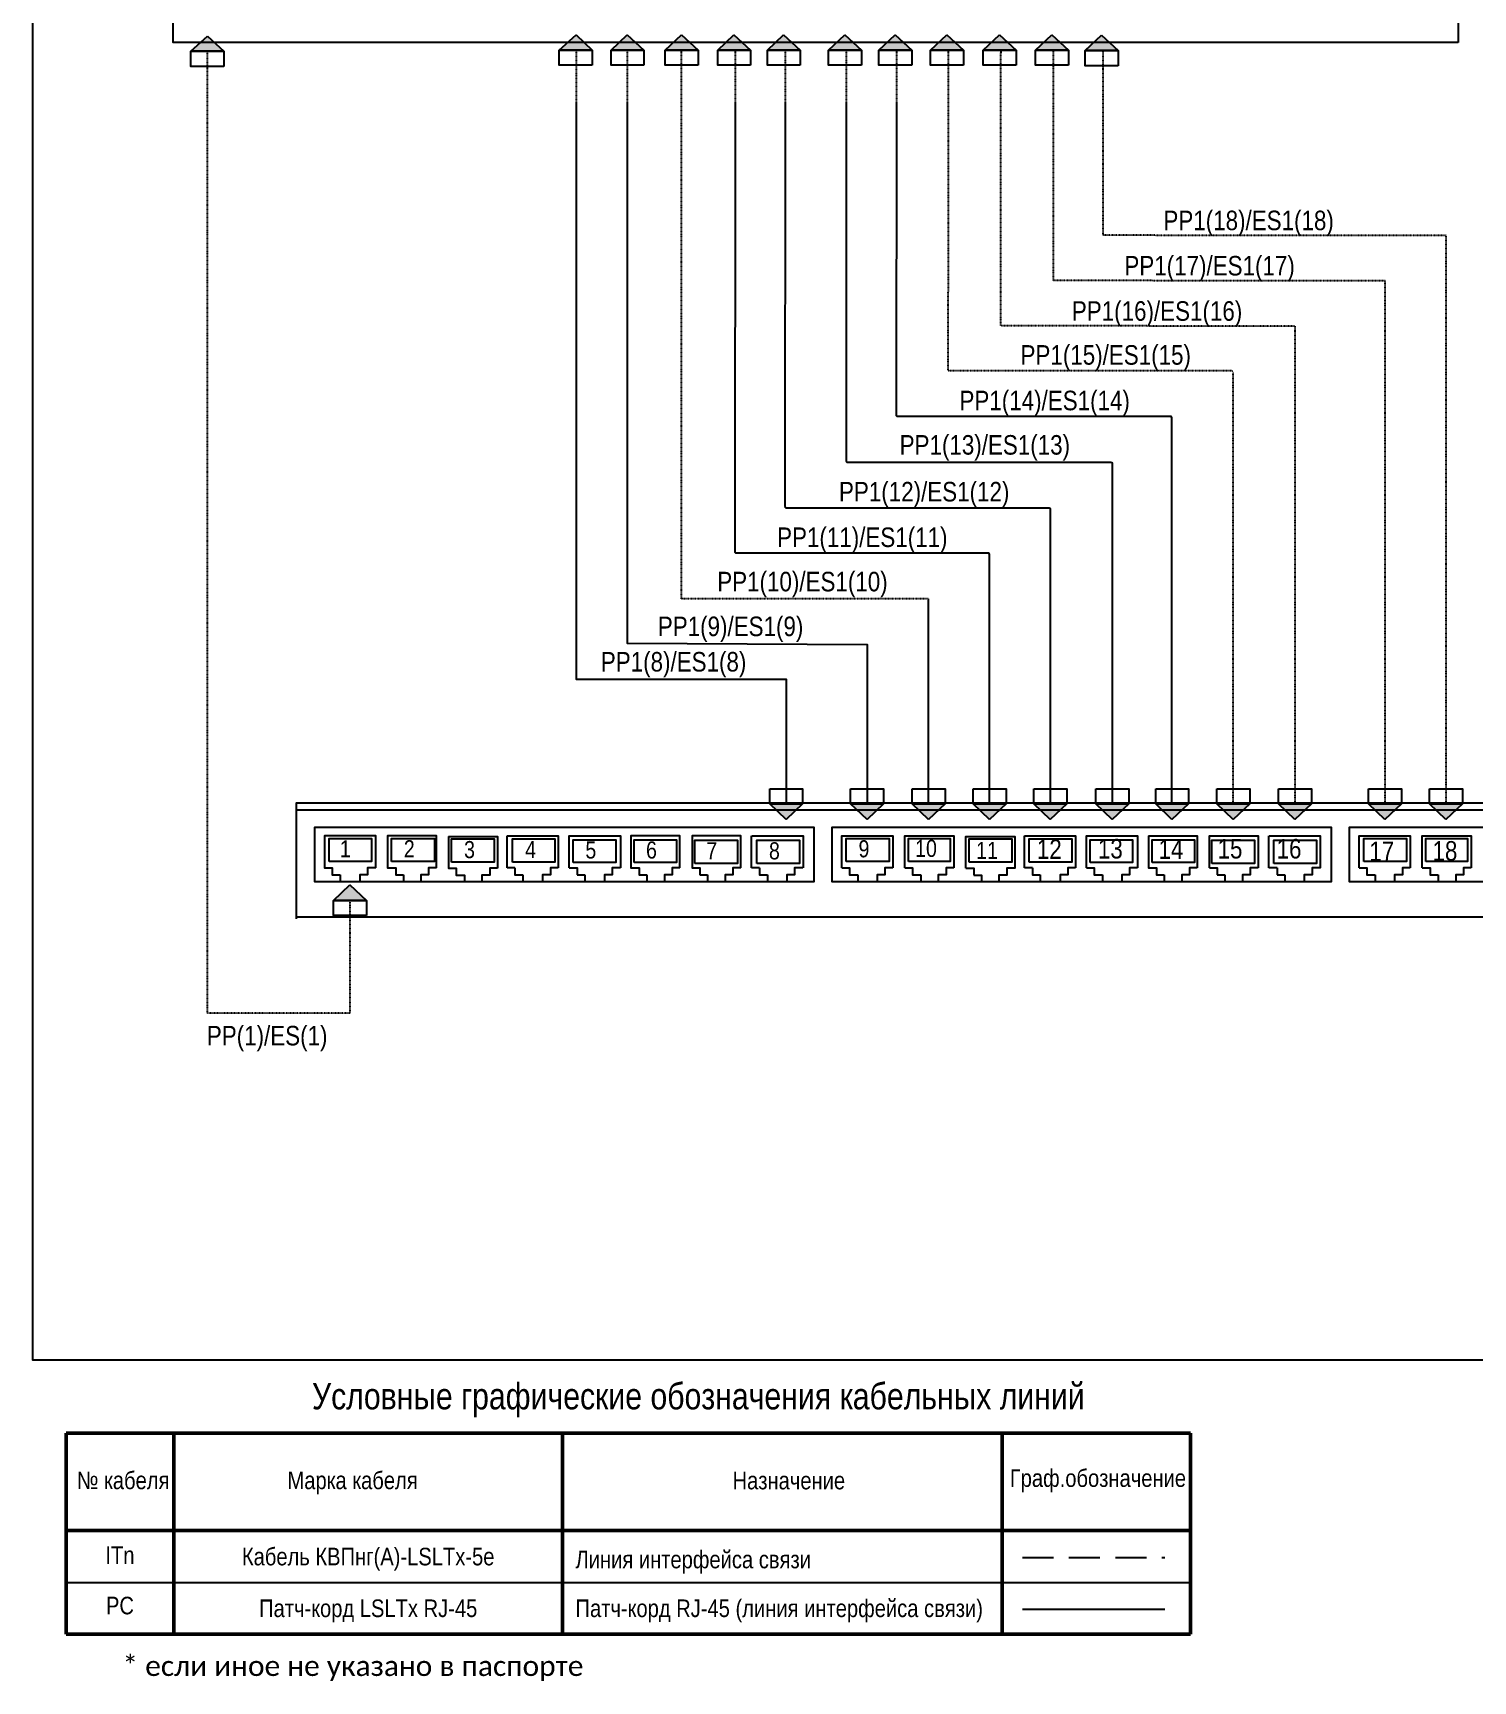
# Model space of a CAD drawing. Header units: millimetres. Extents: x -695119 to 412940, y -249585 to 622758.
# Drawn here: x -394393 to -335434, y -15906 to 51589 of the extents above; entities that cross this region are included whole.
import ezdxf
from ezdxf.enums import TextEntityAlignment as Align

# ---------------------------------------------------------------- set-up
doc = ezdxf.new("R2010")
doc.units = ezdxf.units.MM
doc.linetypes.add('DASHED', pattern=[19.05, 12.7, -6.35])
doc.linetypes.add('PDF_IMPORT', pattern=[1, 0.8, -0.2])
for name, color, linetype, lineweight in [('1.АПС_текст', 7, 'Continuous', 15), ('PDF _Геометрия', 8, 'Continuous', 9), ('АПС', 255, 'Continuous', 30)]:
    doc.layers.add(name, color=color, linetype=linetype, lineweight=lineweight)
doc.layers.add('_19D-Телекоммуникационные шкафы', color=7, linetype='Continuous')
doc.layers.add('PDF _Текст', color=7, linetype='Continuous')
doc.layers.add('PDF _Сплошная заливка', color=7, linetype='Continuous', true_color=0xffffff)
doc.styles.add('Arial Narrow МОЙ', font='ARIALN.TTF', dxfattribs={"height": 2.5})
doc.styles.add('ISO 2.5', font='isocpeur.ttf', dxfattribs={"height": 250})

msp = doc.modelspace()

# ---------------------------------------------------------------- hatches: boundary and pattern name
at = {"layer": 'PDF _Сплошная заливка', "transparency": 33554559}
for points in [[(-386576.149, 50847.585), (-387242.816, 51464.252), (-387926.149, 50847.585)], [(-371492.816, 50880.92), (-372159.483, 51514.253), (-372842.816, 50880.92)], [(-369376.149, 50880.92), (-370059.483, 51514.253), (-370726.149, 50880.92)], [(-367159.483, 50880.92), (-367842.816, 51514.253), (-368509.483, 50880.92)], [(-365009.483, 50880.92), (-365692.816, 51514.253), (-366359.483, 50880.92)], [(-362976.151, 50880.92), (-363659.484, 51514.253), (-364326.151, 50880.92)], [(-360476.151, 50880.92), (-361159.484, 51514.253), (-361826.151, 50880.92)], [(-358409.483, 50880.92), (-359092.816, 51514.253), (-359759.483, 50880.92)], [(-356292.816, 50880.92), (-356976.149, 51514.253), (-357642.816, 50880.92)], [(-354142.816, 50880.92), (-354826.149, 51514.253), (-355492.816, 50880.92)], [(-351992.816, 50880.917), (-352676.149, 51514.251), (-353342.816, 50880.917)], [(-349959.484, 50864.255), (-350642.817, 51497.588), (-351309.484, 50864.255)], [(-362892.816, 20012.538), (-364226.149, 20012.538), (-363559.483, 19379.204)], [(-359576.149, 20012.538), (-360926.149, 20012.538), (-360242.816, 19379.204)], [(-357042.816, 20012.538), (-358392.816, 20012.538), (-357726.149, 19379.204)], [(-354542.816, 20012.538), (-355892.816, 20012.538), (-355226.149, 19379.204)], [(-352059.485, 20012.536), (-353409.485, 20012.536), (-352742.819, 19379.203)], [(-349526.151, 20012.538), (-350876.151, 20012.538), (-350209.484, 19379.204)], [(-347076.148, 20012.538), (-348426.148, 20012.538), (-347759.481, 19379.204)], [(-344576.148, 20012.538), (-345926.148, 20012.538), (-345259.481, 19379.204)], [(-342042.816, 20012.538), (-343392.816, 20012.538), (-342726.149, 19379.204)], [(-338359.483, 20012.538), (-339709.483, 20012.538), (-339042.816, 19379.204)], [(-335859.483, 20012.536), (-337209.483, 20012.536), (-336542.816, 19379.203)], [(-380742.816, 16062.538), (-381426.149, 16695.871), (-382092.816, 16062.538)]]:
    msp.add_hatch(color=256, dxfattribs=at).paths.add_polyline_path(points)

# ---------------------------------------------------------------- linework, layer by layer
at = {"lineweight": 50, "ltscale": 20}
for p, q in [((-393029.13, -9741.184), (-393029.13, -5760.246)), ((-393029.13, -5760.246), (-346997.328, -5760.246)), ((-388630.498, -9741.184), (-388630.498, -5760.246)), ((-372706.746, -9741.184), (-372706.746, -5760.246)), ((-354706.096, -13987.518), (-354706.096, -5760.246)), ((-346997.328, -5760.246), (-346997.328, -13987.518)), ((-393029.13, -13987.518), (-393029.13, -9741.184)), ((-393029.13, -9741.184), (-346997.328, -9741.184)), ((-388630.498, -13987.518), (-388630.498, -9741.184)), ((-372706.746, -13987.518), (-372706.746, -9741.184)), ((-393029.13, -13987.518), (-346997.328, -13987.518))]:
    msp.add_line(p, q, dxfattribs=at)
at = {"ltscale": 20}
for p, q in [((-393029.13, -9741.184), (-346997.328, -9741.184)), ((-383322.581, -9741.184), (-388630.498, -9741.184)), ((-393029.13, -11864.351), (-346997.328, -11864.351))]:
    msp.add_line(p, q, dxfattribs=at)
at = {"color": 5, "ltscale": 20}
for points in [[(-372159.483, 48744.156), (-372159.483, 25129.204), (-363559.483, 25129.204), (-363559.483, 20012.539)], [(-370059.483, 48744.156), (-370059.483, 26595.871), (-360242.817, 26545.871), (-360242.816, 20012.538)], [(-357726.149, 20012.538), (-357726.149, 28412.539)], [(-353884.973, -12968.581), (-348051.471, -12968.581)]]:
    msp.add_lwpolyline(points, dxfattribs=at)
for points in [[(-355226.149, 20012.538), (-355226.149, 30229.209, 0.414213562), (-355276.149, 30279.209), (-365591.092, 30279.209, -0.41447698), (-365641.092, 30329.254), (-365628.071, 48744.156)], [(-363594.739, 48744.156), (-363606.082, 32195.923, 0.41447698), (-363556.082, 32145.878), (-352792.819, 32145.878, -0.414213562), (-352742.819, 32095.878), (-352742.819, 20012.536)], [(-361094.739, 48744.156), (-361104.403, 34062.593, 0.41447698), (-361054.403, 34012.548), (-350259.484, 34012.548, -0.414213562), (-350209.484, 33962.548), (-350209.484, 20012.538)], [(-347759.481, 20012.538), (-347759.481, 35829.218, 0.414213562), (-347809.481, 35879.218), (-358986.056, 35879.218, -0.41447698), (-359036.056, 35929.263), (-359028.071, 48744.156)]]:
    msp.add_lwpolyline(points, format="xyb", dxfattribs=at)
msp.add_lwpolyline([(-364226.149, 20629.204), (-362892.816, 20629.204), (-362892.816, 20012.538), (-364226.149, 20012.538)], close=True, dxfattribs=at)
at = {"layer": '_19D-Телекоммуникационные шкафы', "color": 5, "linetype": 'DASHED', "ltscale": 100}
msp.add_lwpolyline([(-353884.973, -10845.414), (-348051.471, -10845.414)], dxfattribs=at)
at = {"layer": 'PDF _Геометрия', "color": 7, "lineweight": 25}
msp.add_lwpolyline([(-303773.075, 48744.156), (-303773.075, -2770.796), (-394392.83, -2770.796), (-394392.83, 48744.156), (-394392.83, 56614.252), (-303773.075, 56614.252)], close=True, dxfattribs=at)
at = {"layer": 'PDF _Геометрия', "lineweight": 25}
for points in [[(-336039.683, 51197.584), (-388656.35, 51197.584), (-388656.35, 55164.251), (-336039.683, 55164.251)], [(-382259.483, 17662.539), (-382259.483, 18595.872), (-380526.149, 18595.872), (-380526.149, 17662.539)], [(-379709.483, 17662.539), (-379709.483, 18595.872), (-377959.483, 18595.872), (-377959.483, 17662.539)], [(-377259.483, 17629.204), (-377259.483, 18579.204), (-375509.483, 18579.204), (-375509.483, 17629.204)], [(-374759.481, 17629.204), (-374759.481, 18579.204), (-373026.148, 18579.204), (-373026.148, 17629.204)], [(-372276.148, 17612.538), (-372276.148, 18545.871), (-370526.148, 18545.871), (-370526.148, 17612.538)], [(-369776.151, 17612.538), (-369776.151, 18545.871), (-368042.817, 18545.871), (-368042.817, 17612.538)], [(-367292.817, 17579.206), (-367292.817, 18529.206), (-365542.817, 18529.206), (-365542.817, 17579.206)], [(-364759.483, 17579.206), (-364759.483, 18529.206), (-363009.483, 18529.206), (-363009.483, 17579.206)], [(-361092.816, 17662.539), (-361092.816, 18595.872), (-359342.816, 18595.872), (-359342.816, 17662.539)], [(-358542.816, 17662.539), (-358542.816, 18595.872), (-356842.816, 18595.872), (-356842.816, 17662.539)], [(-356059.483, 17629.204), (-356059.483, 18579.204), (-354309.483, 18579.204), (-354309.483, 17629.204)], [(-353609.481, 17629.204), (-353609.481, 18579.204), (-351859.481, 18579.204), (-351859.481, 17629.204)], [(-351109.484, 17612.538), (-351109.484, 18545.871), (-349376.151, 18545.871), (-349376.151, 17612.538)], [(-348576.152, 17612.538), (-348576.152, 18545.871), (-346842.819, 18545.871), (-346842.819, 17612.538)], [(-346126.151, 17579.206), (-346126.151, 18529.206), (-344376.151, 18529.206), (-344376.151, 17579.206)], [(-343592.819, 17579.206), (-343592.819, 18529.206), (-341842.819, 18529.206), (-341842.819, 17579.206)], [(-339909.483, 17662.539), (-339909.483, 18595.872), (-338159.483, 18595.872), (-338159.483, 17662.539)], [(-337359.483, 17662.539), (-337359.483, 18595.872), (-335659.483, 18595.872), (-335659.483, 17662.539)]]:
    msp.add_lwpolyline(points, close=True, dxfattribs=at)
at = {"layer": 'PDF _Геометрия', "color": 5, "lineweight": 25}
for points in [[(-387242.816, 51464.253), (-386576.149, 50847.587), (-387926.149, 50847.587)], [(-372159.483, 51514.252), (-371492.816, 50880.919), (-372842.816, 50880.919)], [(-370059.483, 51514.252), (-369376.149, 50880.919), (-370726.149, 50880.919)], [(-367842.816, 51514.252), (-367159.483, 50880.919), (-368509.483, 50880.919)], [(-365692.816, 51514.252), (-365009.483, 50880.919), (-366359.483, 50880.919)], [(-363659.484, 51514.252), (-362976.151, 50880.919), (-364326.151, 50880.919)], [(-361159.484, 51514.252), (-360476.151, 50880.919), (-361826.151, 50880.919)], [(-359092.816, 51514.252), (-358409.483, 50880.919), (-359759.483, 50880.919)], [(-356976.149, 51514.252), (-356292.816, 50880.919), (-357642.816, 50880.919)], [(-354826.149, 51514.252), (-354142.816, 50880.919), (-355492.816, 50880.919)], [(-352676.149, 51514.249), (-351992.816, 50880.916), (-353342.816, 50880.916)], [(-350642.817, 51497.587), (-349959.484, 50864.253), (-351309.484, 50864.253)], [(-386576.149, 50214.252), (-387926.149, 50214.252), (-387926.149, 50847.585), (-386576.149, 50847.585)], [(-371492.816, 50264.253), (-372842.816, 50264.253), (-372842.816, 50880.92), (-371492.816, 50880.92)], [(-369376.151, 50264.253), (-370726.151, 50264.253), (-370726.151, 50880.92), (-369376.151, 50880.92)], [(-367159.483, 50264.253), (-368509.483, 50264.253), (-368509.483, 50880.92), (-367159.483, 50880.92)], [(-365009.483, 50264.253), (-366359.483, 50264.253), (-366359.483, 50880.92), (-365009.483, 50880.92)], [(-362976.151, 50264.253), (-364326.151, 50264.253), (-364326.151, 50880.92), (-362976.151, 50880.92)], [(-360476.151, 50264.253), (-361826.151, 50264.253), (-361826.151, 50880.92), (-360476.151, 50880.92)], [(-358409.483, 50264.253), (-359759.483, 50264.253), (-359759.483, 50880.92), (-358409.483, 50880.92)], [(-356292.816, 50264.253), (-357642.816, 50264.253), (-357642.816, 50880.92), (-356292.816, 50880.92)], [(-354142.816, 50264.253), (-355492.816, 50264.253), (-355492.816, 50880.92), (-354142.816, 50880.92)], [(-351992.816, 50264.251), (-353342.816, 50264.251), (-353342.816, 50880.917), (-351992.816, 50880.917)], [(-349959.484, 50247.588), (-351309.484, 50247.588), (-351309.484, 50864.255), (-349959.484, 50864.255)], [(-360926.149, 20629.204), (-359576.149, 20629.204), (-359576.149, 20012.538), (-360926.149, 20012.538)], [(-358392.816, 20629.204), (-357042.816, 20629.204), (-357042.816, 20012.538), (-358392.816, 20012.538)], [(-355892.816, 20629.204), (-354542.816, 20629.204), (-354542.816, 20012.538), (-355892.816, 20012.538)], [(-353409.485, 20629.203), (-352059.485, 20629.203), (-352059.485, 20012.536), (-353409.485, 20012.536)], [(-350876.151, 20629.204), (-349526.151, 20629.204), (-349526.151, 20012.538), (-350876.151, 20012.538)], [(-348426.148, 20629.204), (-347076.148, 20629.204), (-347076.148, 20012.538), (-348426.148, 20012.538)], [(-345926.148, 20629.204), (-344576.148, 20629.204), (-344576.148, 20012.538), (-345926.148, 20012.538)], [(-343392.816, 20629.204), (-342042.816, 20629.204), (-342042.816, 20012.538), (-343392.816, 20012.538)], [(-339709.483, 20629.204), (-338359.483, 20629.204), (-338359.483, 20012.538), (-339709.483, 20012.538)], [(-337209.483, 20629.203), (-335859.483, 20629.203), (-335859.483, 20012.536), (-337209.483, 20012.536)], [(-363559.483, 19379.204), (-364226.149, 20012.538), (-362892.816, 20012.538)], [(-360242.816, 19379.204), (-360926.149, 20012.538), (-359576.149, 20012.538)], [(-357726.151, 19379.204), (-358392.817, 20012.538), (-357042.817, 20012.538)], [(-355226.151, 19379.204), (-355892.817, 20012.538), (-354542.817, 20012.538)], [(-352742.82, 19379.203), (-353409.487, 20012.536), (-352059.487, 20012.536)], [(-350209.485, 19379.204), (-350876.152, 20012.538), (-349526.152, 20012.538)], [(-347759.483, 19379.204), (-348426.149, 20012.538), (-347076.149, 20012.538)], [(-345259.483, 19379.204), (-345926.149, 20012.538), (-344576.149, 20012.538)], [(-342726.151, 19379.204), (-343392.817, 20012.538), (-342042.817, 20012.538)], [(-339042.817, 19379.204), (-339709.484, 20012.538), (-338359.484, 20012.538)], [(-336542.817, 19379.203), (-337209.484, 20012.536), (-335859.484, 20012.536)], [(-381426.149, 16695.869), (-380742.816, 16062.536), (-382092.816, 16062.536)], [(-380742.816, 15445.871), (-382092.816, 15445.871), (-382092.816, 16062.538), (-380742.816, 16062.538)]]:
    msp.add_lwpolyline(points, close=True, dxfattribs=at)
at = {"layer": 'PDF _Геометрия', "color": 5, "lineweight": 0}
for points in [[(-387242.816, 51464.252), (-386576.149, 50847.585), (-387926.149, 50847.585)], [(-372159.483, 51514.253), (-371492.816, 50880.92), (-372842.816, 50880.92)], [(-370059.483, 51514.253), (-369376.149, 50880.92), (-370726.149, 50880.92)], [(-367842.816, 51514.253), (-367159.483, 50880.92), (-368509.483, 50880.92)], [(-365692.816, 51514.253), (-365009.483, 50880.92), (-366359.483, 50880.92)], [(-363659.484, 51514.253), (-362976.151, 50880.92), (-364326.151, 50880.92)], [(-361159.484, 51514.253), (-360476.151, 50880.92), (-361826.151, 50880.92)], [(-359092.816, 51514.253), (-358409.483, 50880.92), (-359759.483, 50880.92)], [(-356976.149, 51514.253), (-356292.816, 50880.92), (-357642.816, 50880.92)], [(-354826.149, 51514.253), (-354142.816, 50880.92), (-355492.816, 50880.92)], [(-352676.149, 51514.251), (-351992.816, 50880.917), (-353342.816, 50880.917)], [(-350642.817, 51497.588), (-349959.484, 50864.255), (-351309.484, 50864.255)], [(-364226.149, 20012.538), (-362892.816, 20012.538), (-363559.483, 19379.204)], [(-360926.149, 20012.538), (-359576.149, 20012.538), (-360242.816, 19379.204)], [(-358392.816, 20012.538), (-357042.816, 20012.538), (-357726.149, 19379.204)], [(-355892.816, 20012.538), (-354542.816, 20012.538), (-355226.149, 19379.204)], [(-353409.485, 20012.536), (-352059.485, 20012.536), (-352742.819, 19379.203)], [(-350876.151, 20012.538), (-349526.151, 20012.538), (-350209.484, 19379.204)], [(-348426.148, 20012.538), (-347076.148, 20012.538), (-347759.481, 19379.204)], [(-345926.148, 20012.538), (-344576.148, 20012.538), (-345259.481, 19379.204)], [(-343392.816, 20012.538), (-342042.816, 20012.538), (-342726.149, 19379.204)], [(-339709.483, 20012.538), (-338359.483, 20012.538), (-339042.816, 19379.204)], [(-337209.483, 20012.536), (-335859.483, 20012.536), (-336542.816, 19379.203)], [(-381426.149, 16695.871), (-380742.816, 16062.538), (-382092.816, 16062.538)]]:
    msp.add_lwpolyline(points, dxfattribs=at)
at = {"layer": 'PDF _Геометрия', "color": 5, "linetype": 'PDF_IMPORT', "lineweight": 25, "ltscale": 0.021667}
for points in [[(-387242.816, 43345.897), (-387242.816, 50847.587)], [(-367842.816, 48744.156), (-367842.816, 50880.919)], [(-363592.817, 50880.92), (-363594.739, 48744.156)], [(-361092.817, 50880.92), (-361094.739, 48744.156)], [(-336534.484, 20012.536), (-336534.484, 43290.309), (-350582.95, 43303.398), (-350576.151, 50864.255)], [(-357726.148, 28412.539), (-367842.816, 28412.54), (-367842.816, 48744.156)], [(-342717.817, 20012.538), (-342717.817, 39582.705), (-354766.676, 39593.931), (-354761.406, 48742.223)], [(-339034.483, 20012.538), (-339034.483, 41435.956), (-352615.608, 41448.609), (-352611.408, 48740.29)]]:
    msp.add_lwpolyline(points, dxfattribs=at)
at = {"layer": 'PDF _Геометрия', "color": 5, "linetype": 'PDF_IMPORT', "lineweight": 25, "ltscale": 0.02}
for points in [[(-372159.483, 50880.921), (-372159.483, 48744.156)], [(-365628.071, 48744.156), (-365626.149, 50880.92)], [(-359028.071, 48744.156), (-359026.149, 50880.92)], [(-356911.404, 48744.156), (-356909.483, 50880.92)], [(-354761.404, 48744.156), (-354759.483, 50880.92)], [(-352611.404, 48744.154), (-352609.483, 50880.917)], [(-381426.149, 16062.538), (-381426.149, 11445.871), (-387242.816, 11445.871), (-387242.816, 43345.897)]]:
    msp.add_lwpolyline(points, dxfattribs=at)
at = {"layer": 'PDF _Геометрия', "color": 5, "linetype": 'PDF_IMPORT', "lineweight": 25, "ltscale": 0.020069}
msp.add_lwpolyline([(-370059.483, 50880.921), (-370059.483, 48744.156)], dxfattribs=at)
at = {"layer": 'PDF _Геометрия', "color": 5, "linetype": 'PDF_IMPORT', "lineweight": 25, "ltscale": 0.021667}
msp.add_lwpolyline([(-345259.481, 20012.538), (-345259.481, 37695.888, 0.414213562), (-345309.481, 37745.888), (-356867.711, 37745.888, -0.41447698), (-356917.711, 37795.933), (-356911.404, 48744.156)], format="xyb", dxfattribs=at)
at = {"layer": 'PDF _Геометрия', "lineweight": 25}
for points in [[(-383609.483, 15312.536), (-383609.483, 20062.536), (-319179.612, 20062.536), (-319179.612, 15379.203), (-383609.483, 15379.203)], [(-319179.612, 19762.538), (-383609.483, 19762.538)], [(-374226.149, 16829.203), (-382859.483, 16829.203), (-382859.483, 19062.536), (-374226.149, 19062.536)], [(-374742.816, 19062.539), (-362426.149, 19062.539), (-362426.149, 16829.206), (-374742.816, 16829.206)], [(-353042.817, 16829.203), (-361676.151, 16829.203), (-361676.151, 19062.536), (-353042.817, 19062.536)], [(-353559.483, 19062.539), (-341242.816, 19062.539), (-341242.816, 16829.206), (-353559.483, 16829.206)], [(-331859.484, 16829.203), (-340492.817, 16829.203), (-340492.817, 19062.536), (-331859.484, 19062.536)], [(-380359.483, 17395.871), (-380359.483, 18712.538), (-382459.483, 18712.538), (-382459.483, 17395.871), (-382142.816, 17395.871), (-382142.816, 17112.538), (-381809.483, 17112.538)], [(-377876.149, 17395.871), (-377876.149, 18712.538), (-379876.149, 18712.538), (-379876.149, 17395.871), (-379542.816, 17395.871), (-379542.816, 17112.538), (-379226.149, 17112.538)], [(-377376.151, 18679.204), (-375376.151, 18679.204), (-375376.151, 17379.204)], [(-377376.149, 18679.204), (-377376.149, 17379.204), (-377059.483, 17379.204), (-377059.483, 17095.871), (-376726.149, 17095.871), (-376726.149, 16795.871)], [(-374976.149, 17395.871), (-374976.149, 18712.538)], [(-374976.149, 18712.536), (-372892.816, 18712.536), (-372892.816, 17395.869)], [(-372442.816, 17395.871), (-372442.816, 18712.538), (-370342.816, 18712.538), (-370342.816, 17395.871)], [(-367909.483, 17395.871), (-367909.483, 18712.538), (-369909.483, 18712.538), (-369909.483, 17395.871), (-369576.149, 17395.871), (-369576.149, 17112.538), (-369259.483, 17112.538)], [(-365409.483, 17395.871), (-365409.483, 18712.538), (-367409.483, 18712.538), (-367409.483, 17395.871), (-367092.816, 17395.871), (-367092.816, 17112.538)], [(-364976.149, 17395.871), (-364976.149, 18712.538)], [(-364959.481, 18712.536), (-362859.481, 18712.536), (-362859.481, 17395.869)], [(-361276.148, 17395.871), (-361276.148, 18712.538), (-359192.814, 18712.538), (-359192.814, 17395.871)], [(-358692.814, 17395.871), (-358692.814, 18712.538), (-356692.814, 18712.538), (-356692.814, 17395.871)], [(-356192.814, 17379.204), (-356192.814, 18679.204), (-354192.814, 18679.204), (-354192.814, 17379.204), (-354526.148, 17379.204), (-354526.148, 17095.871), (-354842.814, 17095.871), (-354842.814, 16795.871)], [(-353792.817, 17395.871), (-353792.817, 18712.538)], [(-353792.817, 18712.536), (-351709.484, 18712.536), (-351709.484, 17395.869)], [(-351259.483, 17395.871), (-351259.483, 18712.538), (-349176.149, 18712.538), (-349176.149, 17395.871)], [(-348726.149, 18712.538), (-348726.149, 17395.871), (-348392.816, 17395.871), (-348392.816, 17112.538), (-348076.149, 17112.538)], [(-348726.146, 18712.538), (-346726.146, 18712.538), (-346726.146, 17395.871)], [(-346226.146, 17395.871), (-346226.146, 18712.538), (-344226.146, 18712.538), (-344226.146, 17395.871)], [(-343792.817, 17395.871), (-343792.817, 18712.538)], [(-343776.148, 18712.536), (-341692.814, 18712.536), (-341692.814, 17395.869), (-342026.148, 17395.869), (-342026.148, 17112.536), (-342342.814, 17112.536), (-342342.814, 16829.203)], [(-340092.814, 17395.871), (-340092.814, 18712.538), (-338009.481, 18712.538), (-338009.481, 17395.871)], [(-337509.481, 17395.871), (-337509.481, 18712.538), (-335509.481, 18712.538), (-335509.481, 17395.871)], [(-381809.483, 17112.539), (-381809.483, 16829.206)], [(-380359.483, 17395.869), (-380692.816, 17395.869), (-380692.816, 17112.536), (-381009.483, 17112.536), (-381009.483, 16829.203)], [(-379226.149, 17112.539), (-379226.149, 16829.206)], [(-377876.149, 17395.869), (-378192.816, 17395.869), (-378192.816, 17112.536), (-378509.483, 17112.536), (-378509.483, 16829.203)], [(-375376.149, 17379.204), (-375692.816, 17379.204), (-375692.816, 17095.871), (-376009.483, 17095.871), (-376009.483, 16795.871)], [(-374659.483, 17395.869), (-374976.149, 17395.869)], [(-374659.483, 17395.871), (-374659.483, 17112.538), (-374342.816, 17112.538)], [(-374342.816, 17112.539), (-374342.816, 16829.206)], [(-372892.817, 17395.869), (-373209.484, 17395.869), (-373209.484, 17112.536), (-373526.151, 17112.536), (-373526.151, 16829.203)], [(-372442.814, 17395.871), (-372109.481, 17395.871), (-372109.481, 17112.538)], [(-372109.484, 17112.538), (-371792.817, 17112.538)], [(-371792.817, 17112.539), (-371792.817, 16829.206)], [(-370342.816, 17395.869), (-370676.149, 17395.869), (-370676.149, 17112.536), (-370992.816, 17112.536), (-370992.816, 16829.203)], [(-369259.483, 17112.539), (-369259.483, 16829.206)], [(-367909.483, 17395.869), (-368226.149, 17395.869), (-368226.149, 17112.536), (-368542.816, 17112.536), (-368542.816, 16829.203)], [(-367092.814, 17112.538), (-366776.148, 17112.538)], [(-366776.148, 17112.539), (-366776.148, 16829.206)], [(-365409.483, 17395.869), (-365742.816, 17395.869), (-365742.816, 17112.536), (-366059.483, 17112.536), (-366059.483, 16829.203)], [(-364642.816, 17395.869), (-364976.149, 17395.869)], [(-364642.816, 17395.871), (-364642.816, 17112.538), (-364326.149, 17112.538)], [(-364326.149, 17112.539), (-364326.149, 16829.206)], [(-362876.151, 17395.869), (-363209.484, 17395.869), (-363209.484, 17112.536), (-363526.151, 17112.536), (-363526.151, 16829.203)], [(-361276.151, 17395.871), (-360959.484, 17395.871), (-360959.484, 17112.538), (-360626.151, 17112.538)], [(-360626.151, 17112.539), (-360626.151, 16829.206)], [(-359192.816, 17395.869), (-359509.483, 17395.869), (-359509.483, 17112.536), (-359826.149, 17112.536), (-359826.149, 16829.203)], [(-358692.817, 17395.871), (-358376.151, 17395.871), (-358376.151, 17112.538), (-358042.817, 17112.538)], [(-358042.817, 17112.539), (-358042.817, 16829.206)], [(-356692.816, 17395.869), (-357009.483, 17395.869), (-357009.483, 17112.536), (-357326.149, 17112.536), (-357326.149, 16829.203)], [(-356192.817, 17379.204), (-355876.151, 17379.204), (-355876.151, 17095.871)], [(-355876.149, 17095.871), (-355559.483, 17095.871), (-355559.483, 16795.871)], [(-353476.151, 17395.869), (-353792.817, 17395.869)], [(-353476.149, 17395.871), (-353476.149, 17112.538), (-353159.483, 17112.538)], [(-353159.483, 17112.539), (-353159.483, 16829.206)], [(-351709.481, 17395.869), (-352026.148, 17395.869), (-352026.148, 17112.536), (-352342.814, 17112.536), (-352342.814, 16829.203)], [(-351259.481, 17395.871), (-350942.814, 17395.871), (-350942.814, 17112.538), (-350609.481, 17112.538)], [(-350609.481, 17112.539), (-350609.481, 16829.206)], [(-349176.149, 17395.869), (-349492.816, 17395.869), (-349492.816, 17112.536), (-349809.483, 17112.536), (-349809.483, 16829.203)], [(-348076.149, 17112.539), (-348076.149, 16829.206)], [(-346726.151, 17395.869), (-347042.817, 17395.869), (-347042.817, 17112.536), (-347359.484, 17112.536), (-347359.484, 16829.203)], [(-346226.149, 17395.871), (-345909.483, 17395.871), (-345909.483, 17112.538)], [(-345909.485, 17112.538), (-345592.819, 17112.538)], [(-345592.819, 17112.539), (-345592.819, 16829.206)], [(-344226.146, 17395.869), (-344559.48, 17395.869), (-344559.48, 17112.536), (-344876.146, 17112.536), (-344876.146, 16829.203)], [(-343459.484, 17395.869), (-343792.817, 17395.869)], [(-343459.484, 17395.871), (-343459.484, 17112.538)], [(-343459.48, 17112.538), (-343142.813, 17112.538)], [(-343142.813, 17112.539), (-343142.813, 16829.206)], [(-340092.817, 17395.871), (-339776.151, 17395.871), (-339776.151, 17112.538), (-339442.817, 17112.538)], [(-339442.817, 17112.539), (-339442.817, 16829.206)], [(-338009.483, 17395.869), (-338326.149, 17395.869), (-338326.149, 17112.536), (-338642.816, 17112.536), (-338642.816, 16829.203)], [(-337509.484, 17395.871), (-337192.817, 17395.871), (-337192.817, 17112.538), (-336859.484, 17112.538)], [(-336859.484, 17112.539), (-336859.484, 16829.206)], [(-335509.483, 17395.869), (-335826.149, 17395.869), (-335826.149, 17112.536), (-336142.816, 17112.536), (-336142.816, 16829.203)]]:
    msp.add_lwpolyline(points, dxfattribs=at)

# ---------------------------------------------------------------- texts
at = {"color": 0, "lineweight": 15, "insert": (-390728.621, -14873.326), "char_height": 900, "attachment_point": 1, "style": 'ISO 2.5'}
msp.add_mtext_dynamic_manual_height_columns('{\\fCalibri|b0|i0|c204|p34;\\H0.91667x;\\C256;* если иное не указано в паспорте}', width=21869.11845, gutter_width=1250, heights=[0], dxfattribs=at)
at = {"layer": '1.АПС_текст', "color": 7, "style": 'Arial Narrow МОЙ'}
for s, p in [('№ кабеля', (-392597.94, -8047.007)), ('Марка кабеля', (-383971.715, -8047.007)), ('Назначение', (-365750.566, -8054.854)), ('Граф.обозначение', (-354394.164, -7955.331))]:
    msp.add_text(s, height=720, dxfattribs=at).set_placement(p)
for s, p in [('ITn', (-390831.284, -10753.434)), ('Кабель КВПнг(А)-LSLTx-5е', (-380668.622, -10807.657)), ('PC', (-390831.284, -12813.383)), ('Патч-корд LSLTx RJ-45', (-380668.622, -12925.935))]:
    msp.add_text(s, height=720, dxfattribs=at).set_placement(p, align=Align.MIDDLE_CENTER)
for s, p in [('Линия интерфейса связи', (-372181.596, -10928.08)), ('Патч-корд RJ-45 (линия интерфейса связи)', (-372181.596, -12925.935))]:
    msp.add_text(s, height=720, dxfattribs=at).set_placement(p, align=Align.MIDDLE_LEFT)
at = {"layer": 'PDF _Текст', "attachment_point": 7, "style": 'Arial Narrow МОЙ'}
for s, insert, char_height in [('PP1(18)/ES1(18)', (-348109.144, 43271.226), 800), ('PP1(17)/ES1(17)', (-349707.38, 41416.032), 800), ('PP1(16)/ES1(16)', (-351858.447, 39561.354), 800), ('PP1(15)/ES1(15)', (-353959.483, 37763.311), 800), ('PP1(14)/ES1(14)', (-356459.483, 35896.641), 800), ('PP1(13)/ES1(13)', (-358909.485, 34079.971), 800), ('PP1(12)/ES1(12)', (-361392.82, 32163.301), 800), ('PP1(11)/ES1(11)', (-363926.151, 30296.632), 800), ('PP1(10)/ES1(10)', (-366376.149, 28479.962), 800), ('PP1(9)/ES1(9)', (-368809.483, 26646.629), 800), ('PP1(8)/ES1(8)', (-371142.816, 25196.629), 800), ('1', (-381826.149, 17829.204), 700), ('2', (-379209.483, 17829.204), 700), ('3', (-376742.816, 17785.476), 700), ('4', (-374242.816, 17795.871), 700), ('5', (-371776.149, 17768.81), 700), ('6', (-369292.816, 17768.81), 700), ('7', (-366826.149, 17745.871), 700), ('8', (-364259.483, 17735.06), 700), ('9', (-360592.816, 17818.81), 700), ('10', (-358276.149, 17835.476), 700), ('11', (-355776.291, 17762.538), 700), ('12', (-353292.816, 17762.538), 800), ('13', (-350792.816, 17768.81), 800), ('14', (-348309.483, 17762.538), 800), ('15', (-345892.994, 17768.81), 800), ('16', (-343476.149, 17768.81), 800), ('17', (-339679.722, 17672.898), 800), ('18', (-337093.865, 17681.569), 800), ('PP(1)/ES(1)', (-387274.016, 9885.146), 800)]:
    msp.add_mtext(s, dxfattribs=dict(at, insert=insert, char_height=char_height))
at = {"layer": 'АПС', "color": 7, "lineweight": 25, "ltscale": 100, "insert": (-367151.926, -3698.688, 855.165), "char_height": 1080, "width": 33022.84824, "attachment_point": 2, "style": 'Arial Narrow МОЙ'}
msp.add_mtext('Условные графические обозначения кабельных линий', dxfattribs=at)

doc.saveas('drawing.dxf')
